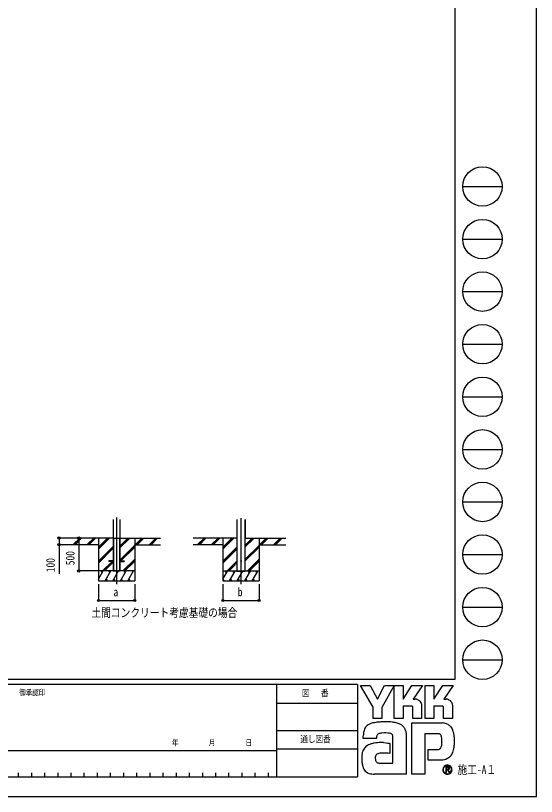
# Model space of a CAD drawing. Units: millimetres, scale not verified. Extents: x -16820 to 16820, y -11880 to 11880.
# Drawn here: x 8901 to 16820, y -11880 to 0 of the extents above; entities that cross this region are included whole.
import ezdxf
from ezdxf.enums import TextEntityAlignment as Align

# ---------------------------------------------------------------- set-up
doc = ezdxf.new("R2010")
doc.units = ezdxf.units.MM
doc.header["$LTSCALE"] = 60
for name, color, linetype in [('0-2_USER1', 3, 'Continuous'), ('0-3_YKK_12', 2, 'Continuous'), ('0-4_YKK_A1', 4, 'Continuous'), ('0-5_YKK_D', 6, 'Continuous'), ('0-6_YKK_ZWAK', 7, 'Continuous')]:
    doc.layers.add(name, color=color, linetype=linetype)
doc.styles.add('ＭＳ ゴシック', font='')
doc.styles.get('ＭＳ ゴシック').set_extended_font_data('MS Gothic')

msp = doc.modelspace()

# ---------------------------------------------------------------- linework, layer by layer
at = {"layer": '0-3_YKK_12'}
for p, q in [((10436.08, -7636.15), (10436.08, -8650)), ((12327.08, -7647.8), (12327.08, -8651))]:
    msp.add_line(p, q, dxfattribs=at)
at = {"layer": '0-4_YKK_A1'}
for p, q in [((10386.08, -7665.65), (10386.08, -8450)), ((10386.08, -7665.65), (10386.08, -8450)), ((10486.08, -7665.65), (10486.08, -8450)), ((10486.08, -7665.65), (10486.08, -8450)), ((12265.78, -7665.65), (12265.78, -7951)), ((12266.18, -7665.65), (12266.18, -8451)), ((12387.98, -7665.65), (12387.98, -8451)), ((12389.58, -7665.65), (12389.58, -7951)), ((10386.08, -7950), (9710.13, -7950)), ((9776.81, -8048.6), (9875.41, -7950)), ((9789.55, -8050), (9889.55, -7950)), ((9803.7, -8050), (9903.7, -7950)), ((9988.95, -8048.6), (10087.54, -7950)), ((10001.69, -8050), (10101.69, -7950)), ((10015.83, -8050), (10115.83, -7950)), ((10161.08, -7950), (10161.08, -8600)), ((10161.08, -8116.88), (10327.96, -7950)), ((10161.08, -8102.74), (10313.82, -7950)), ((10161.08, -8088.6), (10299.68, -7950)), ((10386.08, -7950), (10486.08, -7950)), ((10388.58, -7950), (10388.58, -8450)), ((10390.08, -7950), (10390.08, -8450)), ((10482.08, -7950), (10482.08, -8450)), ((10483.58, -7950), (10483.58, -8450)), ((10486.08, -8100.25), (10636.33, -7950)), ((10486.08, -8086.11), (10622.19, -7950)), ((10486.08, -8071.96), (10608.04, -7950)), ((10486.08, -7950), (11101.7, -7950)), ((10711.08, -7950), (10711.08, -8600)), ((10720.18, -8050), (10820.18, -7950)), ((10734.32, -8050), (10834.32, -7950)), ((10748.46, -8050), (10848.46, -7950)), ((10932.31, -8050), (11032.31, -7950)), ((10946.45, -8050), (11046.45, -7950)), ((10960.59, -8050), (11060.59, -7950)), ((12266.18, -7951), (11601.13, -7951)), ((11667.82, -8049.6), (11766.41, -7951)), ((11680.55, -8051), (11780.56, -7951)), ((11694.7, -8051), (11794.7, -7951)), ((11879.95, -8049.6), (11978.55, -7951)), ((11892.69, -8051), (11992.69, -7951)), ((11906.83, -8051), (12006.83, -7951)), ((12052.08, -7951), (12052.08, -8601)), ((12052.08, -8117.88), (12218.96, -7951)), ((12052.08, -8103.74), (12204.82, -7951)), ((12052.08, -8089.6), (12190.68, -7951)), ((12264.88, -7951), (12265.48, -7951)), ((12387.98, -8090.35), (12527.33, -7951)), ((12387.98, -8076.21), (12513.19, -7951)), ((12387.98, -8062.06), (12499.04, -7951)), ((12387.98, -7951), (13010.29, -7951)), ((12387.98, -7951), (12388.08, -7951)), ((12388.08, -7951), (12388.38, -7951)), ((12389.28, -7951), (12389.58, -7951)), ((12602.08, -7951), (12602.08, -8601)), ((12611.18, -8051), (12711.18, -7951)), ((12625.32, -8051), (12725.32, -7951)), ((12639.46, -8051), (12739.46, -7951)), ((12823.31, -8051), (12923.31, -7951)), ((12837.45, -8051), (12937.45, -7951)), ((12851.59, -8051), (12951.59, -7951)), ((10161.08, -8050), (9710.13, -8050)), ((10161.08, -8300.73), (10386.08, -8075.73)), ((10486.08, -8284.09), (10711.08, -8059.1)), ((10488.82, -8295.5), (10711.08, -8073.24)), ((10711.08, -8050), (11101.7, -8050)), ((12052.08, -8051), (11601.13, -8051)), ((12387.98, -8274.19), (12602.08, -8060.1)), ((12387.98, -8288.34), (12602.08, -8074.24)), ((12602.08, -8051), (13010.29, -8051)), ((10161.08, -8314.87), (10386.08, -8089.87)), ((10161.08, -8329.01), (10386.08, -8104.01)), ((10502.96, -8295.5), (10711.08, -8087.38)), ((12052.08, -8301.73), (12266.18, -8087.63)), ((12052.08, -8315.87), (12266.18, -8101.77)), ((12052.08, -8330.01), (12266.18, -8115.91)), ((12387.98, -8302.48), (12602.08, -8088.38)), ((10223.94, -8450), (10369.44, -8304.5)), ((10238.08, -8450), (10383.58, -8304.5)), ((10386.08, -8295.5), (10318.58, -8295.5)), ((10318.58, -8295.5), (10318.58, -8304.5)), ((10386.08, -8304.5), (10318.58, -8304.5)), ((10378.44, -8295.5), (10386.08, -8287.86)), ((10486.08, -8295.5), (10553.58, -8295.5)), ((10486.08, -8312.38), (10493.96, -8304.5)), ((10486.08, -8304.5), (10553.58, -8304.5)), ((10532.3, -8450), (10711.08, -8271.23)), ((10546.45, -8450), (10711.08, -8285.37)), ((10553.58, -8295.5), (10553.58, -8304.5)), ((10560.59, -8450), (10711.08, -8299.51)), ((12114.94, -8451), (12266.18, -8299.76)), ((12233.58, -8346.5), (12266.18, -8313.9)), ((12423.3, -8451), (12602.08, -8272.23)), ((12437.45, -8451), (12602.08, -8286.37)), ((12451.59, -8451), (12602.08, -8300.51)), ((10252.22, -8450), (10386.08, -8316.14)), ((12129.08, -8451), (12227.08, -8353)), ((12143.22, -8451), (12238.72, -8355.5)), ((12247.72, -8346.5), (12266.18, -8328.04)), ((10711.08, -8450), (10161.08, -8450)), ((10161.08, -8575.45), (10233.51, -8450)), ((10218.51, -8475.98), (10203.51, -8450)), ((10262.38, -8600), (10348.98, -8450)), ((10333.98, -8475.98), (10318.98, -8450)), ((10377.85, -8600), (10464.45, -8450)), ((10386.08, -8450), (10486.08, -8450)), ((10449.45, -8475.98), (10434.45, -8450)), ((10493.32, -8600), (10579.92, -8450)), ((10564.92, -8475.98), (10549.92, -8450)), ((10608.79, -8600), (10695.39, -8450)), ((12602.08, -8451), (12052.08, -8451)), ((12052.08, -8576.45), (12124.51, -8451)), ((12109.51, -8476.98), (12094.51, -8451)), ((12153.38, -8601), (12239.98, -8451)), ((12224.98, -8476.98), (12209.98, -8451)), ((12266.18, -8451), (12387.98, -8451)), ((12268.85, -8601), (12355.45, -8451)), ((12340.45, -8476.98), (12325.45, -8451)), ((12384.32, -8601), (12470.92, -8451)), ((12455.92, -8476.98), (12440.92, -8451)), ((12499.79, -8601), (12586.39, -8451)), ((12571.39, -8476.98), (12556.39, -8451)), ((10161.08, -8600), (10711.08, -8600)), ((10277.37, -8574.02), (10292.37, -8600)), ((10392.84, -8574.02), (10407.84, -8600)), ((10508.32, -8574.02), (10523.31, -8600)), ((10623.78, -8574.02), (10638.78, -8600)), ((12052.08, -8601), (12602.08, -8601)), ((12052.91, -8575.02), (12067.9, -8601)), ((12168.38, -8575.02), (12183.37, -8601)), ((12283.85, -8575.02), (12298.84, -8601)), ((12399.32, -8575.02), (12414.32, -8601)), ((12514.79, -8575.02), (12529.78, -8601))]:
    msp.add_line(p, q, dxfattribs=at)
for points in [[(12264.58, -7665.65), (12264.58, -7951), (12264.88, -7951)], [(12388.38, -7665.65), (12388.38, -7951), (12388.68, -7951), (12389.28, -7951)], [(12265.48, -7951), (12265.78, -7951), (12266.08, -7951), (12266.18, -7951)]]:
    msp.add_lwpolyline(points, dxfattribs=at)
msp.add_circle((12327.08, -8301), 5, dxfattribs=at)
at = {"layer": '0-5_YKK_D'}
for p, q in [((9709.13, -7950), (9560.08, -7950)), ((9861.08, -7950), (9861.08, -8450)), ((9709.13, -8050), (9560.08, -8050)), ((10160.08, -8450), (9860.08, -8450)), ((10161.08, -8650), (10161.08, -8901)), ((10711.08, -8650), (10711.08, -8901)), ((12052.08, -8651), (12052.08, -8901)), ((12602.08, -8651), (12602.08, -8901)), ((10161.08, -8900), (10711.08, -8900)), ((12052.08, -8900), (12602.08, -8900))]:
    msp.add_line(p, q, dxfattribs=at)
msp.add_lwpolyline([(9561.08, -7950), (9561.08, -8050), (9561.08, -8494.4)], dxfattribs=at)
for centre in [(9561.08, -7950), (9861.08, -7950), (9561.08, -8050), (9861.08, -8450), (10161.08, -8900), (10711.08, -8900), (12052.08, -8900), (12602.08, -8900)]:
    msp.add_circle(centre, 17, dxfattribs=at)
at = {"layer": '0-6_YKK_ZWAK'}
for p, q in [((15580.08, 11100), (15580.08, -10100)), ((15700.08, -2600), (16300.08, -2600)), ((15700.08, -3400), (16300.08, -3400)), ((15700.08, -4200), (16300.08, -4200)), ((15700.08, -5000), (16300.08, -5000)), ((15700.08, -5800), (16300.08, -5800)), ((15700.08, -6600), (16300.08, -6600)), ((15700.08, -7400), (16300.08, -7400)), ((15700.08, -8200), (16300.08, -8200)), ((15700.08, -9000), (16300.08, -9000)), ((15700.08, -9800), (16300.08, -9800)), ((15580.08, -10100), (-15619.92, -10100)), ((12870.08, -10180), (8740.08, -10180)), ((12870.08, -10180), (12870.08, -11580)), ((14100.08, -10180), (12870.08, -10180)), ((14100.08, -10180), (14100.08, -11580)), ((12870.08, -10460), (14100.08, -10460)), ((12870.08, -10880), (14100.08, -10880)), ((14100.08, -11160), (12870.08, -11160)), ((8740.08, -11180), (12870.08, -11180)), ((8940.08, -11520), (8940.08, -11580)), ((9140.08, -11520), (9140.08, -11580)), ((9340.08, -11520), (9340.08, -11580)), ((9540.08, -11520), (9540.08, -11580)), ((9740.08, -11520), (9740.08, -11580)), ((9940.08, -11520), (9940.08, -11580)), ((10140.08, -11520), (10140.08, -11580)), ((10340.08, -11520), (10340.08, -11580)), ((10540.08, -11520), (10540.08, -11580)), ((10740.08, -11520), (10740.08, -11580)), ((10940.08, -11520), (10940.08, -11580)), ((11140.08, -11520), (11140.08, -11580)), ((11340.08, -11520), (11340.08, -11580)), ((11540.08, -11520), (11540.08, -11580)), ((11740.08, -11520), (11740.08, -11580)), ((11940.08, -11520), (11940.08, -11580)), ((12140.08, -11520), (12140.08, -11580)), ((12340.08, -11520), (12340.08, -11580)), ((12540.08, -11520), (12540.08, -11580)), ((12740.08, -11520), (12740.08, -11580)), ((8740.08, -11580), (12870.08, -11580)), ((12870.08, -11580), (14100.08, -11580)), ((15466.69, -11535.92), (15466.69, -11535.92))]:
    msp.add_line(p, q, dxfattribs=at)
for points in [[(-16820, -11880), (16820, -11880), (16820, 11880), (-16820, 11880)], [(14144.08, -10192), (14291.32, -10192), (14401.89, -10400.4), (14512.16, -10192), (14659.51, -10192), (14470.69, -10527.96), (14470.69, -10696.54), (14336.39, -10696.54), (14336.39, -10523.43)]]:
    msp.add_lwpolyline(points, close=True, dxfattribs=at)
for points in [[(14922.19, -10506.44), (14795.08, -10506.44), (14795.08, -10696.39), (14659.66, -10696.39), (14659.66, -10192), (14795.08, -10192), (14795.08, -10398.34), (14928.28, -10192), (15087.35, -10192), (14944.64, -10400.85), (14949.7, -10400.85), (14955.28, -10400.85), (14961.01, -10400.85), (14966.53, -10400.85), (14971.46, -10400.85), (14975.44, -10400.85), (14978.1, -10400.85), (14979.07, -10400.85)], [(15390.05, -10506.44), (15263.08, -10506.44), (15263.08, -10696.54), (15127.58, -10696.54), (15127.58, -10192), (15263.08, -10192), (15263.08, -10398.34), (15396.13, -10192), (15555.21, -10192), (15412.49, -10400.85), (15417.6, -10400.85), (15423.21, -10400.85), (15428.95, -10400.85), (15434.45, -10400.85), (15439.37, -10400.85), (15443.32, -10400.85), (15445.97, -10400.85), (15446.93, -10400.85)], [(15018.02, -10408.85), (15034.2, -10418.09), (15047.89, -10430.13), (15058.9, -10444.47), (15067.02, -10460.6), (15072.04, -10477.99), (15073.77, -10496.14), (15073.77, -10696.87), (14941.64, -10696.87), (14941.64, -10525.64)], [(15485.93, -10408.85), (15502.15, -10418.09), (15515.9, -10430.13), (15526.96, -10444.47), (15535.13, -10460.6), (15540.19, -10477.99), (15541.92, -10496.14), (15541.92, -10696.54), (15409.5, -10696.54), (15409.5, -10525.64)], [(15315.48, -10926.03), (15124.78, -10926.03), (15124.78, -11540), (14924.92, -11540), (14924.92, -10763.17), (15389.41, -10763.17)], [(14419.18, -10929.25), (14409.89, -10934.48), (14402.64, -10940.87), (14397.15, -10948.33), (14393.17, -10956.78), (14390.42, -10966.12), (14388.64, -10976.28), (14387.56, -10987.16), (14386.92, -10998.67), (14186.98, -10999.16), (14187.56, -10971.81), (14188.67, -10941.09)], [(14830.83, -10876.66), (14836.51, -10899.61), (14839.72, -10924.17), (14840.74, -10950.34), (14840.74, -11540), (14358.21, -11540)], [(14495.79, -11062.11), (14533.63, -11064.61), (14563.38, -11067.94), (14582.84, -11071.07), (14589.82, -11072.93), (14589.82, -11225.89), (14567.69, -11223.56), (14543.42, -11222.24), (14518.59, -11221.73), (14494.75, -11221.81), (14473.47, -11222.25), (14456.33, -11222.84), (14444.9, -11223.35), (14440.74, -11223.57), (14423.45, -11226.73), (14408.54, -11231.68), (14396.01, -11238.45), (14385.87, -11247.08), (14378.11, -11257.59), (14372.73, -11270.02), (14369.74, -11284.4), (14369.14, -11300.76), (14371.05, -11318.75), (14374.87, -11333.63), (14380.37, -11345.67), (14387.31, -11355.16), (14395.44, -11362.38), (14404.54, -11367.62), (14414.35, -11371.16), (14424.64, -11373.29), (14637.05, -11373.29), (14637.05, -10980.3), (14637.11, -10972.5), (14636.7, -10964.89), (14635.71, -10957.55), (14634, -10950.58), (14631.45, -10944.1), (14627.94, -10938.19), (14623.35, -10932.95), (14617.55, -10928.5)], [(14617.55, -10928.5), (14605.09, -10923.61), (14585.18, -10919.46), (14559.76, -10916.41), (14530.83, -10914.78), (14500.33, -10914.91), (14470.25, -10917.14)], [(15514.85, -10818.05), (15527.89, -10834.5), (15537.65, -10850.44), (15544.46, -10864.86)], [(15383.31, -11043.99), (15383.06, -11018.53), (15381.84, -10995.59), (15378.97, -10975.45), (15373.75, -10958.37)], [(15498.25, -11283.89), (15479.8, -11298.23), (15460.58, -11309.5), (15440.73, -11317.92), (15420.4, -11323.68), (15399.74, -11326.98), (15378.88, -11328.04), (15173.44, -11328.04), (15173.44, -11166.65), (15289.29, -11166.65), (15310.65, -11166.35), (15329.43, -11164.54), (15345.54, -11159.81)], [(15498.42, -11450.39), (15498.33, -11448.04), (15498.03, -11445.79), (15497.55, -11443.62), (15496.87, -11441.55), (15496.01, -11439.59), (15494.96, -11437.75), (15493.73, -11436.03), (15492.32, -11434.45), (15490.47, -11432.81), (15488.41, -11431.38), (15486.16, -11430.17), (15483.73, -11429.17), (15481.11, -11428.39), (15478.33, -11427.83), (15475.4, -11427.49), (15472.31, -11427.37), (15441.99, -11427.37), (15441.99, -11516.56), (15451.16, -11516.56), (15451.16, -11436.47), (15472.31, -11436.47), (15474.49, -11436.54), (15476.55, -11436.75), (15478.47, -11437.11), (15480.25, -11437.6), (15481.89, -11438.22), (15483.37, -11438.98), (15484.7, -11439.87), (15485.86, -11440.89)], [(15489.44, -11450.39), (15488.88, -11454.67), (15487.35, -11458.05), (15485.05, -11460.63), (15482.18, -11462.5), (15478.97, -11463.78), (15475.62, -11464.56), (15472.33, -11464.96), (15469.31, -11465.06), (15461.38, -11465.06), (15465.38, -11471.88), (15491.57, -11516.86), (15502.06, -11516.86), (15476.8, -11473.56), (15479.17, -11473.09), (15481.42, -11472.5), (15483.56, -11471.78), (15485.58, -11470.93), (15487.47, -11469.96), (15489.23, -11468.86), (15490.85, -11467.64), (15492.32, -11466.3)]]:
    msp.add_lwpolyline(points, dxfattribs=at)
for centre in [(16000.08, -2600), (16000.08, -3400), (16000.08, -4200), (16000.08, -5000), (16000.08, -5800), (16000.08, -6600), (16000.08, -7400), (16000.08, -8200), (16000.08, -9000), (16000.08, -9800)]:
    msp.add_circle(centre, 300, dxfattribs=at)
for centre, radius, start, end in [((14979.26, -10500.76), 99.91, 78.26798, 90.11215), ((14980.7, -10493.48), 92.5, 66.19963, 78.22058), ((15447.12, -10500.93), 100.09, 78.27851, 90.10826), ((15448.5, -10493.92), 92.94, 66.2483, 78.23226), ((14922.9, -10525.17), 18.75, 358.57817, 92.1683), ((15390.84, -10525.08), 18.66, 358.29941, 92.43455), ((14339.73, -10912.03), 144.73, 122.60463, 137.83438), ((14358.86, -10942.98), 181.11, 108.37421, 122.42809), ((14389.17, -11050.77), 293, 100.93159, 107.35499), ((14488.21, -11531.27), 783.59, 97.86054, 101.37938), ((14534.71, -11854.32), 1109.97, 94.90201, 97.9576), ((14537.88, -11880.18), 1136.01, 91.6169, 94.94971), ((14533.48, -11696.24), 952.01, 87.51794, 91.66439), ((14545.84, -11431.1), 686.59, 81.92631, 87.59083), ((14582.35, -11180.92), 433.76, 73.67137, 82.05943), ((14636.5, -10999.67), 244.6, 60.60528, 73.9085), ((14658.67, -10955.46), 195.21, 52.17347, 59.90542), ((14678.5, -10929.79), 162.78, 43.55042, 52.14561), ((15381.82, -10976.85), 213.82, 78.73198, 87.96551), ((15388.09, -10944.79), 181.15, 69.03034, 78.69541), ((15393.93, -10929.2), 164.51, 59.39484, 68.9885), ((15396.64, -10924.46), 159.04, 50.3012, 59.3616), ((15395.65, -10925.57), 160.53, 42.05209, 50.28551), ((14551.22, -10961.83), 363.14, 171.55622, 176.72493), ((14428.16, -10943.47), 238.72, 163.48385, 171.57982), ((14366.42, -10925.15), 174.32, 152.2125, 163.4865), ((14339.75, -10911.36), 144.29, 138.03852, 152.12015), ((14471.96, -11054.52), 135.93, 102.4979, 112.84632), ((14498.26, -11167.97), 252.4, 96.37207, 102.75341), ((14689.43, -10919.23), 147.59, 34.48659, 43.50182), ((14689.5, -10919.01), 147.4, 25.58915, 34.43128), ((14676.39, -10925.15), 161.88, 17.43089, 25.54591), ((15316.57, -11024.04), 98.02, 77.94572, 90.63794), ((15325.08, -10984.07), 57.15, 60.20991, 77.92418), ((15316.37, -10971.25), 251.69, 14.76267, 25.00486), ((15162.01, -11013.32), 411.68, 7.9139, 14.95041), ((15330.61, -10973.68), 45.39, 39.8078, 59.75378), ((15322.85, -10979.62), 55.15, 22.65544, 39.38165), ((14928.81, -11046.31), 454.5, 355.2339, 0.29193), ((15007.83, -11035.74), 567.48, 2.54376, 8.01251), ((14919.45, -11040.38), 655.97, 357.76419, 2.60674), ((14339.71, -11250.68), 170.2, 142.04688, 153.80771), ((14333.9, -11246.51), 163.05, 130.60221, 141.94427), ((14343.5, -11258.05), 178.07, 120.60724, 130.53081), ((14362.46, -11290.29), 215.47, 112.58838, 120.58162), ((14387.97, -11351.6), 281.87, 106.61303, 112.59024), ((14428.1, -11486.45), 422.57, 99.87193, 106.59825), ((14450.58, -11613.09), 551.18, 94.78469, 99.91711), ((14461.52, -11739.08), 677.65, 90.80099, 94.81812), ((14463.18, -11832.9), 771.48, 87.57779, 90.82714), ((15326.88, -11117.71), 46.05, 293.91672, 314.09376), ((15320.6, -11112.17), 54.4, 314.78099, 333.92928), ((15280.2, -11092.55), 99.31, 334.00676, 347.34989), ((15169.99, -11067.03), 212.44, 347.14308, 355.40008), ((15076.6, -11059.17), 497.67, 347.15166, 352.97565), ((14944.68, -11042.01), 630.7, 352.8937, 357.82206), ((14552.53, -11293.95), 389.16, 174.55588, 182.47272), ((14435.93, -11282.78), 272.02, 164.97537, 174.56739), ((14369.83, -11265.16), 203.61, 153.89178, 164.94341), ((15364.91, -11133.55), 200.95, 311.57033, 318.66243), ((15341.65, -11113.15), 231.89, 318.67367, 325.29112), ((15401.44, -11157.7), 157.39, 326.23251, 339.61931), ((15253.62, -11100.47), 315.9, 339.22498, 347.31457), ((14769.99, -11290.53), 606.59, 181.90948, 187.89042), ((14514.77, -11326.42), 348.86, 187.80471, 196.36971), ((15466.81, -11472.76), 70.56, 90.09157, 179.92363), ((15466.8, -11472.62), 70.43, 44.93442, 90.08536), ((14380.02, -11366.23), 208.35, 196.3102, 208.20993), ((14321.34, -11397.46), 141.88, 208.29777, 223.35561), ((14308.1, -11409.1), 124.27, 223.64205, 239.63663), ((14319.09, -11389.12), 147.06, 239.8785, 253.65355), ((15466.38, -11472.84), 70.14, 179.86065, 225.14399), ((15466.36, -11472.53), 62.75, 134.8007, 180.12175), ((15466.11, -11472.93), 62.49, 179.75513, 225.29722), ((15466.71, -11472.84), 70.37, 224.94536, 269.98445), ((15466.55, -11472.18), 62.62, 89.86602, 135.149), ((15466.57, -11473.5), 62.42, 224.62822, 270.10973), ((15466.82, -11472.65), 63.1, 45.03108, 90.11509), ((15466.59, -11472.56), 63.35, 270.09072, 359.90926), ((15466.71, -11472.5), 70.72, 269.98802, 314.93777), ((15476.03, -11450.01), 13.41, 358.3894, 42.86139), ((15476.3, -11451.03), 22.14, 316.37674, 1.6565), ((15466.86, -11472.67), 63.09, 0.00643, 45.07115), ((15467.36, -11472.41), 69.88, 359.78949, 45.13288), ((15467.19, -11472.95), 70.06, 314.92572, 0.23508), ((14339.2, -11320.03), 219.02, 253.69102, 263.74909), ((14356.23, -11168.39), 371.62, 263.68487, 270.30455)]:
    msp.add_arc(centre, radius, start, end, dxfattribs=at)

# ---------------------------------------------------------------- texts
at = {"layer": '0-2_USER1', "style": 'ＭＳ ゴシック', "width": 0.8}
msp.add_text('土間コンクリート考慮基礎の場合', height=132, dxfattribs=at).set_placement((10054, -9191), align=Align.BOTTOM_LEFT)
at = {"layer": '0-5_YKK_D', "style": 'ＭＳ ゴシック', "width": 0.8}
for s, p in [('500', (9836.08, -8363.2)), ('100', (9536.08, -8469.4))]:
    msp.add_text(s, height=132, rotation=90, dxfattribs=at).set_placement(p, align=Align.BOTTOM_LEFT)
for s, p in [('a', (10388.08, -8875)), ('b', (12279.08, -8875))]:
    msp.add_text(s, height=132, dxfattribs=at).set_placement(p, align=Align.BOTTOM_LEFT)
at = {"layer": '0-6_YKK_ZWAK', "style": 'ＭＳ ゴシック', "width": 0.8}
for s, height, p in [('御承認印', 87.98, (8956.55, -10370)), ('図\u3000 番', 102.6, (13253.61, -10390)), ('年        月        日', 87.98, (11279.63, -11132.86)), ('通し図番', 102.6, (13231.21, -11090)), ('施工-A１', 132, (15620.08, -11580))]:
    msp.add_text(s, height=height, dxfattribs=at).set_placement(p, align=Align.BOTTOM_LEFT)

doc.saveas('drawing.dxf')
